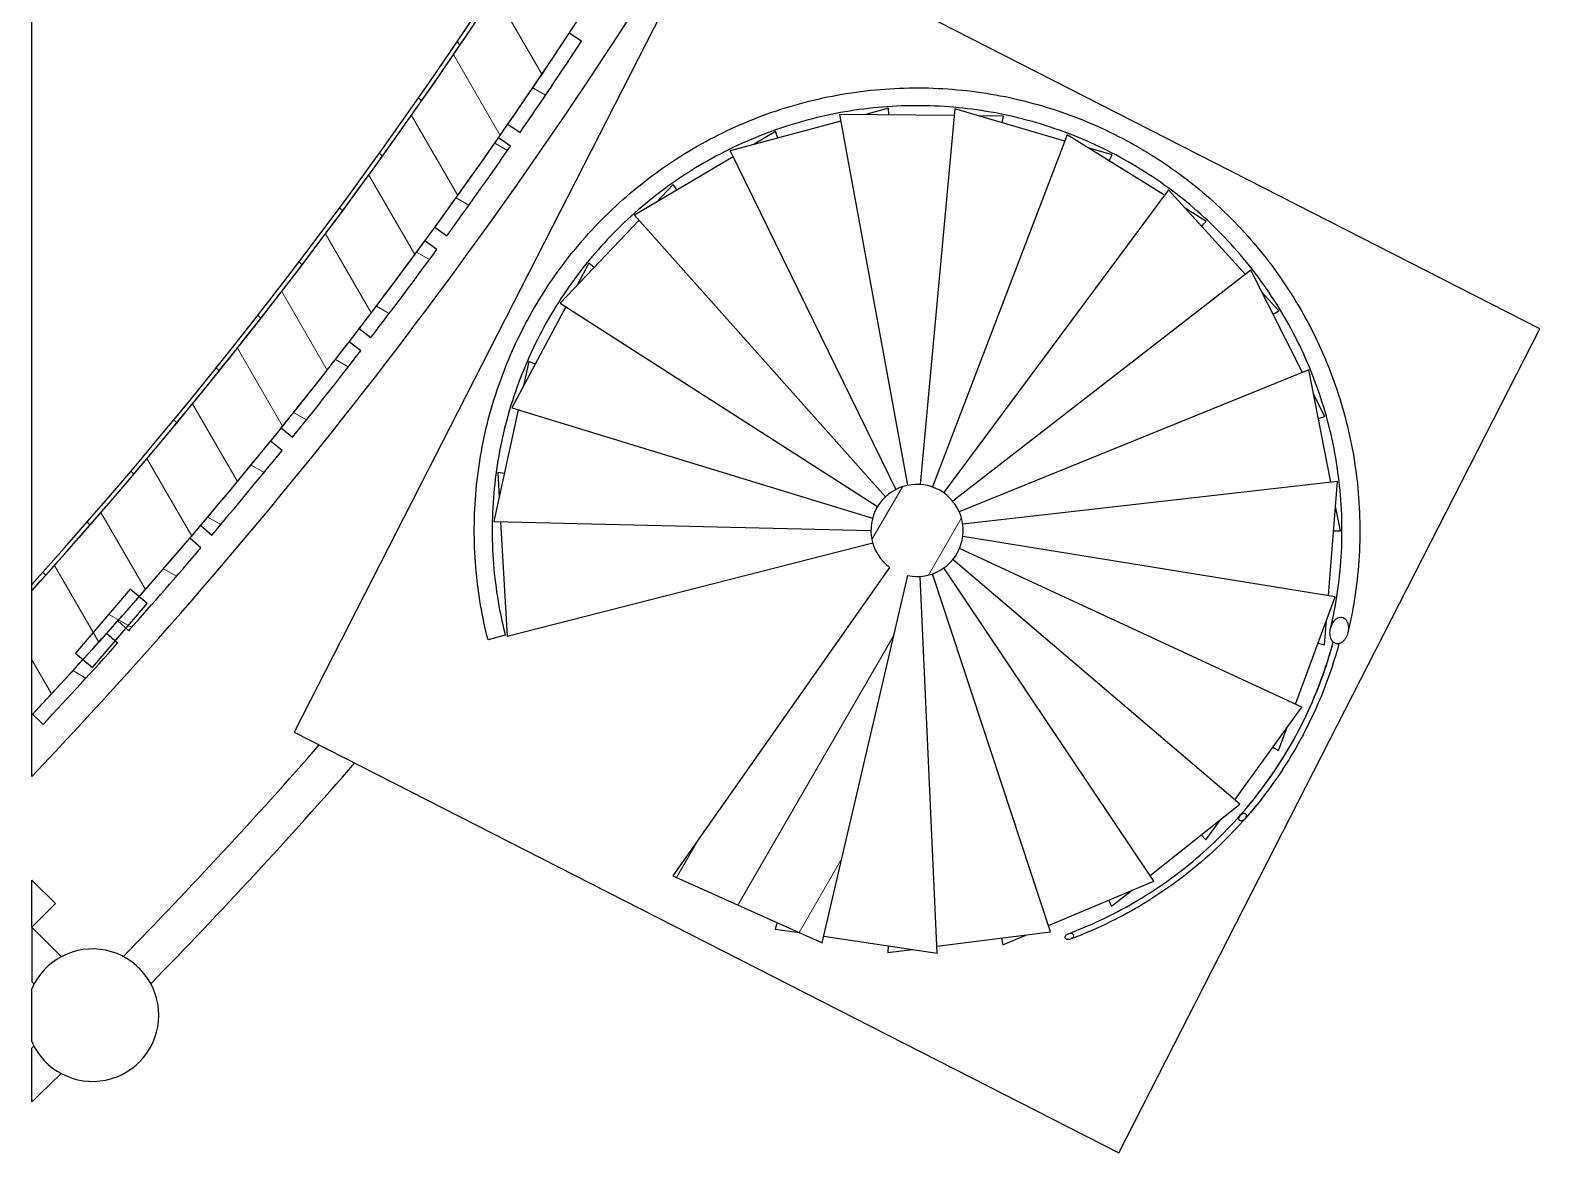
# Model space of a CAD drawing. Header units: millimetres. Extents: x 0 to 118900, y 0 to 84100.
# Drawn here: x 81567 to 88742, y 41785 to 47124 of the extents above; entities that cross this region are included whole.
import ezdxf

# ---------------------------------------------------------------- set-up
doc = ezdxf.new("R2010")
doc.units = ezdxf.units.MM
doc.header["$LTSCALE"] = 100
doc.layers.add('Hatch', color=7, linetype='Continuous', lineweight=18)
doc.layers.add('Visible', color=7, linetype='Continuous', lineweight=25)
pattern_1 = [(59.99997778074501, (0, 0), (-274.9630041384224, 158.7501066304332), [])]
pattern_2 = [(150.00024553567, (0, 0), (-158.7488216702058, -274.9637460072167), [])]

msp = doc.modelspace()

# ---------------------------------------------------------------- hatches: boundary and pattern name
at = {"layer": 'Hatch'}
h = msp.add_hatch(dxfattribs=at)
h.set_pattern_fill('ANSI31', color=256, scale=2540, angle=90.00021045915, style=0)
h.set_pattern_definition([(135.00021045915, (0, 0), (-224.5055783671478, -224.5072276832807), [])])
edge = h.paths.add_edge_path()
edge.add_ellipse((63832.26224651564, 60471.07866336872), major_axis=(-2672.617190233979, -23729.97086712215), ratio=1, start_angle=54.41072852725948, end_angle=90)
edge.add_line((87562.23311363779, 57798.46147313475), (87582.10746109768, 57796.22310027855))
edge.add_ellipse((63832.26224651557, 60471.07866336872), major_axis=(12599.99999999995, 20308.86505937751), ratio=1, start_angle=269.99999999999847, end_angle=295.3903101269922, ccw=False)
edge.add_ellipse((63832.26224643614, 60471.07866341878), major_axis=(12800.00000000709, 20183.40902831604), ratio=1, start_angle=269.99999999999994, end_angle=270.5659876099541, ccw=False)
edge.add_ellipse((63832.2622465152, 60471.07866336905), major_axis=(16013.41164640456, 17742.05871489609), ratio=1, start_angle=270, end_angle=279.68616764822156, ccw=False)
edge.add_line((81574.32096141133, 44457.66701696448), (81574.32096141131, 44487.5323560815))
h = msp.add_hatch(dxfattribs=at)
h.set_pattern_fill('ANSI31', color=256, scale=2540, angle=75.00017538262, style=0)
h.set_pattern_definition([(120.00017538262, (0, 0), (-274.9625797658591, -158.7508416623469), [])])
edge = h.paths.add_edge_path()
edge.add_line((81574.32096141133, 43866.58070175617), (81574.32096141133, 44457.66701696446))
edge.add_ellipse((63832.26224651626, 60471.07866336824), major_axis=(-12799.9999999137, -20183.40902826312), ratio=1, start_angle=80.3138323516562, end_angle=90.00000000000004)
edge.add_line((84015.67127477938, 47671.07866345457), (84487.76998663774, 47671.07866345634))
edge.add_ellipse((63832.26224749687, 60471.07866275911), major_axis=(20620.97401743506, -12855.56029569024), ratio=0.9999999999999997, start_angle=2.2737367544323206e-13, end_angle=0.15424611950561484, ccw=False)
edge.add_ellipse((63832.2622465482, 60471.07866334784), major_axis=(13294.78251425721, 20340.56926186486), ratio=1, start_angle=270.0000000000002, end_angle=271.22869466876136, ccw=False)
edge.add_ellipse((63832.26224839684, 60471.07866213537), major_axis=(20296.69025780735, -13361.67521193747), ratio=1, start_angle=1.1368683772161603e-13, end_angle=0.1886281659042197, ccw=False)
edge.add_ellipse((63832.26224652899, 60471.07866335959), major_axis=(13793.82740322898, 20005.50738094745), ratio=1, start_angle=270.0000000000004, end_angle=271.22869466876017, ccw=False)
edge.add_ellipse((63832.26224466245, 60471.07866465111), major_axis=(13859.61431608793, 19959.98725247132), ratio=1, start_angle=270.0000000000003, end_angle=270.1886281658693, ccw=False)
edge.add_ellipse((63832.26224650192, 60471.07866337854), major_axis=(14284.43204931545, 19658.20442027477), ratio=1, start_angle=269.9999999999995, end_angle=271.22869466875864, ccw=False)
edge.add_ellipse((63832.26224699018, 60471.07866302192), major_axis=(14349.07291914409, 19611.07101441737), ratio=1, start_angle=269.9999999999995, end_angle=270.1886281658906, ccw=False)
edge.add_ellipse((63832.26224648341, 60471.0786633928), major_axis=(14766.29625863862, 19298.87288947391), ratio=1, start_angle=269.9999999999992, end_angle=271.2286946687566, ccw=False)
edge.add_ellipse((63832.26224504164, 60471.07866449988), major_axis=(14829.75153573802, 19250.15505076712), ratio=1, start_angle=269.9999999999993, end_angle=270.18862816587125, ccw=False)
edge.add_ellipse((63832.26224647005, 60471.07866340481), major_axis=(15239.12518548126, 18927.73265829944), ratio=1, start_angle=270.0000000000016, end_angle=271.2286946687557, ccw=False)
edge.add_ellipse((63832.26224599512, 60471.0786637892), major_axis=(15301.35604030212, 18877.46019358618), ratio=1, start_angle=269.99999999999955, end_angle=270.18862816588285, ccw=False)
edge.add_ellipse((63832.26224652681, 60471.07866335955), major_axis=(18545.01082201021, -15702.62951262692), ratio=0.9999999999999999, start_angle=0, end_angle=1.2286946687594877, ccw=False)
edge.add_ellipse((63832.26224692837, 60471.07866301773), major_axis=(15763.59786700863, 18493.21449237286), ratio=1, start_angle=270.0000000000001, end_angle=270.1886281658907, ccw=False)
edge.add_ellipse((63832.26224656264, 60471.07866332801), major_axis=(16041.66147998046, 18252.53672667692), ratio=1, start_angle=269.9999999999998, end_angle=270.8671243243748, ccw=False)
edge.add_ellipse((63832.26224654558, 60471.0786633419), major_axis=(17985.93953277653, -16340.01160101646), ratio=1, start_angle=6.252776074688882e-13, end_angle=0.9434070251892877, ccw=False)
edge.add_ellipse((63832.26224648359, 60471.07866339819), major_axis=(16600.53580095683, 17745.76600553684), ratio=1, start_angle=269.9999999999575, end_angle=270.83548615384336, ccw=False)
edge.add_ellipse((63832.26195143048, 60471.07893947891), major_axis=(16604.49823772273, 17742.05900998082), ratio=1, start_angle=270, end_angle=270.01279396983784, ccw=False)
h = msp.add_hatch(dxfattribs=at)
h.set_pattern_fill('ANSI31', color=256, scale=2540, angle=105.00024553567, style=0)
h.set_pattern_definition(pattern_2)
edge = h.paths.add_edge_path()
edge.add_ellipse((63832.26224650651, 60471.0786633749), major_axis=(13833.65757110138, 20063.07100635513), ratio=1, start_angle=270, end_angle=271.229236481786)
edge.add_line((84187.48369680604, 47071.00927139771), (84128.95250620422, 47109.4034501979))
edge.add_ellipse((63832.26224656711, 60471.07866333397), major_axis=(-13361.67521313608, -20296.69025963708), ratio=1, start_angle=88.77130533123778, end_angle=90, ccw=False)
edge.add_line((83837.76962747649, 46677.25126013066), (83895.33325286163, 46637.42109227352))
h = msp.add_hatch(dxfattribs=at)
h.set_pattern_fill('ANSI31', color=256, scale=2540, angle=105.00024553567, style=0)
h.set_pattern_definition(pattern_2)
edge = h.paths.add_edge_path()
edge.add_ellipse((63832.26224655489, 60471.07866334089), major_axis=(14325.67383469, 19714.76525804285), ratio=1, start_angle=270.0000000000001, end_angle=271.2292364817891)
edge.add_line((83849.81312251884, 46571.63418070599), (83792.24949713374, 46611.4643485632))
edge.add_ellipse((63832.26224653175, 60471.07866335729), major_axis=(-13859.6143147941, -19959.987250602), ratio=1, start_angle=88.77130533124023, end_angle=90, ccw=False)
edge.add_line((83490.46666677679, 46186.64661406325), (83547.02750459776, 46145.40482865091))
h = msp.add_hatch(dxfattribs=at)
h.set_pattern_fill('ANSI31', color=256, scale=2540, angle=105.00024553567, style=0)
h.set_pattern_definition(pattern_2)
edge = h.paths.add_edge_path()
edge.add_ellipse((63832.26224653565, 60471.07866335351), major_axis=(14808.92442631642, 19354.39633092245), ratio=1, start_angle=270.0000000000001, end_angle=271.2292364817882)
edge.add_line((83499.89409922858, 46080.7639584656), (83443.33326140755, 46122.00574387782))
edge.add_ellipse((63832.26224648271, 60471.07866339349), major_axis=(-14349.07291951567, -19611.07101492483), ratio=1, start_angle=88.77130533124341, end_angle=90, ccw=False)
edge.add_line((83131.13513595743, 45704.78240475435), (83186.6585774581, 45662.15423703711))
h = msp.add_hatch(dxfattribs=at)
h.set_pattern_fill('ANSI31', color=256, scale=2540, angle=105.00024553567, style=0)
h.set_pattern_definition(pattern_2)
edge = h.paths.add_edge_path()
edge.add_ellipse((63832.26224655155, 60471.07866334041), major_axis=(15283.11365188133, 18982.18472941013), ratio=1, start_angle=270, end_angle=271.229236481789)
edge.add_line((83137.94073730953, 45598.69896104472), (83082.41729580877, 45641.32712876186))
edge.add_ellipse((63832.26224648854, 60471.07866339022), major_axis=(-14829.75153462835, -19250.15504932023), ratio=1, start_angle=88.77130533124313, end_angle=90, ccw=False)
edge.add_line((82759.99490476969, 45231.95347792378), (82814.44697596166, 45187.96501145908))
h = msp.add_hatch(dxfattribs=at)
h.set_pattern_fill('ANSI31', color=256, scale=2540, angle=105.00024553567, style=0)
h.set_pattern_definition(pattern_2)
edge = h.paths.add_edge_path()
edge.add_ellipse((63832.26224651968, 60471.07866336526), major_axis=(15747.95136193997, 18598.35820446831), ratio=1, start_angle=270.0000000000001, end_angle=271.229236481787)
edge.add_line((82764.17451077333, 45125.73415702254), (82709.72243958128, 45169.72262348707))
edge.add_ellipse((63832.26224654809, 60471.07866334198), major_axis=(-15301.35603985489, -18877.4601930332), ratio=1, start_angle=88.77130533123932, end_angle=89.99999999999989, ccw=False)
edge.add_line((82377.2730685372, 44768.44915073285), (82430.62045098799, 44723.1273014253))
h = msp.add_hatch(dxfattribs=at)
h.set_pattern_fill('ANSI31', color=256, scale=2540, angle=14.999977780745, style=0)
h.set_pattern_definition(pattern_1)
edge = h.paths.add_edge_path()
edge.add_ellipse((85782.10414722089, 44745.02687070177), major_axis=(214.6244426431488, -44.05858168537761), ratio=0.9999999999999998, start_angle=269.9999999999978, end_angle=605.0116312467838)
edge.add_line((85651.50501284913, 44569.10451253955), (84620.63476169988, 43102.04300169423))
edge.add_line((84620.63476169988, 43102.04300169423), (85331.81022742603, 42783.99588850966))
edge.add_line((85331.81022742605, 42783.99588850965), (85738.04556553552, 44530.40242805862))
h = msp.add_hatch(dxfattribs=at)
h.set_pattern_fill('ANSI31', color=256, scale=2540, angle=105.00024553567, style=0)
h.set_pattern_definition(pattern_2)
edge = h.paths.add_edge_path()
edge.add_ellipse((63832.26224650636, 60471.07866337687), major_axis=(16203.15312898941, 18203.15161391351), ratio=1, start_angle=269.9999999999999, end_angle=271.229236481786)
edge.add_line((82378.82412175211, 44662.15894670165), (82325.47673930123, 44707.48079600911))
edge.add_ellipse((63832.26224652441, 60471.07866336112), major_axis=(-15763.59786735201, -18493.21449277682), ratio=1, start_angle=88.77130533124108, end_angle=90, ccw=False)
edge.add_line((81983.20380919978, 44314.55303475583), (82021.96680562983, 44279.93476512981))
edge.add_line((82021.9668056298, 44279.9347651298), (82035.41386041985, 44267.92553438743))
h = msp.add_hatch(dxfattribs=at)
h.set_pattern_fill('ANSI31', color=256, scale=2540, angle=105.00024553567, style=0)
h.set_pattern_definition(pattern_2)
h.paths.add_polyline_path([(81782.04223990341, 44161.89389421689), (81818.20177932216, 44131.0670623254), (81862.7072992727, 44093.1250917193), (81970.05206887351, 44219.03934205295), (82021.96680562977, 44279.93476512978), (82122.21221435805, 44397.52154216924), (82084.7989732396, 44429.41718334759), (82041.54715498879, 44466.29034466686)])
h = msp.add_hatch(dxfattribs=at)
h.set_pattern_fill('ANSI31', color=256, scale=2540, angle=14.999977780745, style=0)
h.set_pattern_definition(pattern_1)
edge = h.paths.add_edge_path()
edge.add_spline(control_points=[(87829.66116180061, 44259.2186451174), (87829.93891326751, 44260.38927987014), (87830.19432542399, 44261.56315392651), (87832.51105070274, 44273.25394218013), (87832.78676010363, 44283.83200415636), (87830.08643429905, 44300.94762209938), (87827.90374186523, 44307.62867187455), (87822.56948053931, 44317.51702516634), (87819.68626801438, 44321.40215518295), (87813.27593764497, 44327.11814979019), (87810.04185099911, 44329.14755420589), (87802.9225407723, 44331.81187229537), (87799.21029374574, 44332.39249131377), (87790.98998069971, 44332.08092730412), (87786.67512349642, 44330.91941731259), (87777.20555500043, 44326.57845916049), (87771.96847184055, 44322.70293916547), (87760.57526915608, 44310.66202904473), (87755.04230510931, 44301.64742233629), (87746.85957815859, 44280.5730354875), (87744.56342984582, 44268.66359392508), (87744.55098955994, 44248.15076373066), (87745.88453944543, 44239.78005671059), (87750.28528624299, 44227.21110863812), (87752.85334985972, 44222.19793378903), (87758.86127518422, 44214.70923807265), (87761.89619169716, 44211.93794912771), (87768.57967006166, 44207.95422351559), (87772.0274777248, 44206.69202524009), (87779.65077033495, 44205.5196445925), (87783.65562503674, 44205.77541681083), (87792.42871027597, 44207.94381804638), (87797.27058216136, 44210.28499007611), (87801.89056828614, 44213.65726744771), (87805.40856431428, 44216.22516658823), (87808.61412586615, 44219.25621654242), (87814.60543799741, 44226.12685165041), (87817.36342737677, 44230.0546056118), (87824.2617288275, 44241.89625987856), (87827.58496216086, 44250.46710752104), (87829.66116180061, 44259.2186451174)], knot_values=[-15.81528379569606, -15.81528379569606, -15.81528379569606, -15.81528379569606, -15.63536201403441, -15.63536201403441, -14.02598050308493, -14.02598050308493, -12.79747310709892, -12.79747310709892, -11.8856103235795, -11.8856103235795, -11.15152805491399, -11.15152805491399, -10.42237943531179, -10.42237943531179, -9.563345473389733, -9.563345473389733, -8.409022827939902, -8.409022827939902, -6.811195638961404, -6.811195638961404, -5.104271317464983, -5.104271317464983, -3.797492116345358, -3.797492116345358, -2.867316901824251, -2.867316901824251, -2.173789345963891, -2.173789345963891, -1.544843514070653, -1.544843514070653, -0.8579754340540169, -0.8579754340540169, 0, 0, 0, 0.6533253753846715, 0.6533253753846715, 1.365471698097469, 1.365471698097469, 2.710539008344066, 2.710539008344066, 2.710539008344066, 2.710539008344066], degree=3, periodic=0)
h = msp.add_hatch(dxfattribs=at)
h.set_pattern_fill('ANSI31', color=256, scale=2540, angle=105.00024553567, style=0)
h.set_pattern_definition(pattern_2)
edge = h.paths.add_edge_path()
edge.add_line((81578.02825202042, 43870.54286244137), (81629.06902543717, 43822.63824170363))
edge.add_ellipse((63832.26224650302, 60471.07866338029), major_axis=(16648.44042167667, 17796.80677893415), ratio=1, start_angle=270, end_angle=271.2292364817855)
edge.add_line((81982.12536055887, 44208.2569850285), (81970.05206887351, 44219.03934205291))
edge.add_line((81970.05206887351, 44219.03934205291), (81929.91530933871, 44254.8844853968))
edge.add_ellipse((63832.26224653015, 60471.07866335541), major_axis=(-16216.19417795863, -18097.65306280856), ratio=1, start_angle=88.77130533123977, end_angle=90, ccw=False)
h = msp.add_hatch(dxfattribs=at)
h.set_pattern_fill('ANSI31', color=256, scale=2540, angle=14.999977780745, style=0)
h.set_pattern_definition(pattern_1)
edge = h.paths.add_edge_path()
edge.add_spline(control_points=[(87339.38695509038, 43372.20268082372), (87342.04788683732, 43375.22113721658), (87344.08407170954, 43378.67555857226), (87346.04464433018, 43384.49385591593), (87346.41918980022, 43386.74737940029), (87346.37391147876, 43390.40487590642), (87346.12567978501, 43391.96319134197), (87345.13527763367, 43394.59296642639), (87344.50094851924, 43395.67441879703), (87342.82875673864, 43397.54086921654), (87341.82773023062, 43398.27787951159), (87339.36008869529, 43399.45246425767), (87337.90519148813, 43399.77295488946), (87334.42803937524, 43399.95502392998), (87332.27136216777, 43399.61393567759), (87327.02811282642, 43397.81010075043), (87324.0012888856, 43395.99416548306), (87318.38302742854, 43391.06974818314), (87315.91169081289, 43387.95530979158), (87312.79374741775, 43381.99624032449), (87311.91672014075, 43379.36185398084), (87311.29085065465, 43375.04058902247), (87311.28158349903, 43373.19012901975), (87311.8982782459, 43370.09348160366), (87312.3674204585, 43368.82280182491), (87313.72119860568, 43366.63862435475), (87314.54458050962, 43365.74462930745), (87316.60979602838, 43364.23972278069), (87317.82913960273, 43363.70811320653), (87320.74793275361, 43363.00933133997), (87322.53752926811, 43362.96401406416), (87326.96550239572, 43363.64560976097), (87329.62324485216, 43364.65161928292), (87334.87650975127, 43367.7760071856), (87337.3128225913, 43369.85463361548), (87339.36548058654, 43372.17834577274), (87339.37264327328, 43372.18645429461), (87339.3798014492, 43372.19456597515), (87339.38695509038, 43372.20268082372)], knot_values=[-6.455832596398426, -6.455832596398426, -6.455832596398426, -6.455832596398426, -5.852180840996972, -5.852180840996972, -5.450360126940428, -5.450360126940428, -5.148352874258332, -5.148352874258332, -4.901335102971672, -4.901335102971672, -4.651965287231423, -4.651965287231423, -4.353292721478751, -4.353292721478751, -3.946440743945506, -3.946440743945506, -3.379644543580031, -3.379644543580031, -2.777178449203986, -2.777178449203986, -2.311513701838939, -2.311513701838939, -1.976008087415799, -1.976008087415799, -1.722722711291827, -1.722722711291827, -1.489891784405307, -1.489891784405307, -1.232978048379766, -1.232978048379766, -0.9081223972940335, -0.9081223972940335, -0.4650736159925626, -0.4650736159925626, 0, 0, 0, 0.001622860033514861, 0.001622860033514861, 0.001622860033514861, 0.001622860033514861], degree=3, periodic=0)
h = msp.add_hatch(dxfattribs=at)
h.set_pattern_fill('ANSI31', color=256, scale=2540, angle=14.999977780745, style=0)
h.set_pattern_definition(pattern_1)
edge = h.paths.add_edge_path()
edge.add_spline(control_points=[(86510.88861419327, 42801.15208031533), (86511.35862221374, 42801.32829103444), (86511.82360415332, 42801.51522077701), (86515.52595428686, 42803.10531849493), (86518.42891711052, 42804.9881937727), (86522.54033481768, 42808.86410985699), (86523.9315396347, 42810.67705975649), (86525.61294379167, 42813.92670712896), (86526.12720544862, 42815.41896700375), (86526.49069059778, 42818.20594463283), (86526.43978606601, 42819.45879747099), (86525.84248713906, 42821.8926071989), (86525.30599328176, 42823.01389023975), (86523.68149140602, 42825.21113459094), (86522.54877332962, 42826.17824496974), (86519.5671130138, 42827.97448182017), (86517.50433086451, 42828.6879534791), (86512.03097267263, 42829.56303269963), (86508.50692274755, 42829.38480649817), (86501.23273416694, 42827.68327076796), (86497.58609040962, 42826.09738509676), (86492.02986104044, 42822.30522731578), (86490.0159000274, 42820.39256352422), (86487.4297075158, 42816.87280657363), (86486.55067642369, 42815.24378743387), (86485.63767678897, 42812.22045468643), (86485.45378225933, 42810.87823304199), (86485.6206743012, 42808.31376865565), (86485.9265838741, 42807.13752319414), (86487.04068385741, 42804.83805305274), (86487.86635498819, 42803.79540728361), (86490.11255238067, 42801.80586048006), (86491.66987659261, 42800.92414119488), (86495.91614993694, 42799.43564341652), (86498.7595281431, 42799.07416919326), (86501.76344817904, 42799.22250722659), (86504.85248118945, 42799.37504826504), (86507.96751751092, 42800.05681308616), (86510.88861419327, 42801.15208031533)], knot_values=[-6.041738708912778, -6.041738708912778, -6.041738708912778, -6.041738708912778, -5.967094483525511, -5.967094483525511, -5.439708458371062, -5.439708458371062, -5.034601630372008, -5.034601630372008, -4.730095884860862, -4.730095884860862, -4.481028192232499, -4.481028192232499, -4.229575156079411, -4.229575156079411, -3.92840702634855, -3.92840702634855, -3.518129462375105, -3.518129462375105, -2.94645297967898, -2.94645297967898, -2.338407846105647, -2.338407846105647, -1.868281042329523, -1.868281042329523, -1.529515131905196, -1.529515131905196, -1.273753150701813, -1.273753150701813, -1.03864535710572, -1.03864535710572, -0.7792035284344587, -0.7792035284344587, -0.4511370573084025, -0.4511370573084025, 0, 0, 0, 0.4639195602965458, 0.4639195602965458, 0.4639195602965458, 0.4639195602965458], degree=3, periodic=0)

# ---------------------------------------------------------------- linework, layer by layer
at = {"layer": 'Visible'}
for p, q in [((81574.32096141133, 44487.53235608155), (81574.32096141133, 53061.61992214868)), ((84805.73020570022, 47671.07866336874), (82822.38049076308, 43785.84186383193)), ((88741.82780367883, 45704.21187757142), (84888.87985485552, 47671.07866336875)), ((84187.4836968061, 47071.00927139785), (84128.95250620416, 47109.40345019794)), ((85413.84193892835, 46723.10423856807), (85737.00856441437, 44959.43582203408)), ((85958.23876884577, 46717.24569382194), (85413.84193892835, 46723.10423856802)), ((85646.20175092426, 46752.49733524215), (85532.04183900045, 46721.83222637854)), ((85648.45360004358, 46720.57945730726), (85646.20175092429, 46752.49733524217)), ((85961.17698752826, 46749.10771866812), (85796.52767373012, 44963.65159913642)), ((86483.8054897769, 46596.58991771359), (85961.17698752826, 46749.10771866814)), ((86192.85042996096, 46714.72091256117), (86074.65052988897, 46715.99292475064)), ((86186.40743399745, 46683.37909450068), (86192.85042996096, 46714.72091256115)), ((83837.76962747646, 46677.25126013062), (83895.3332528616, 46637.42109227351)), ((85419.60894879098, 46691.63102212026), (84893.81921362999, 46550.39580919512)), ((85109.63233090879, 46641.3888571345), (85007.9791255538, 46581.06091805871)), ((85120.41201576327, 46611.26212231699), (85109.63233090877, 46641.38885713449)), ((83849.8131225189, 46571.6341807061), (83792.24949713374, 46611.46434856317)), ((86495.2310227663, 46626.47769033435), (85854.97705606789, 44951.65298027233)), ((86957.33023220063, 46338.61218074569), (86495.2310227663, 46626.47769033435)), ((84907.86373929858, 46521.64562562929), (84439.67651822294, 46243.79142466752)), ((84893.81921363002, 46550.39580919513), (85680.83398817683, 44939.3183138671)), ((86709.03593624607, 46530.86129354615), (86595.56239388537, 46563.97608746363)), ((86694.37594273555, 46502.42001462632), (86709.0359362461, 46530.86129354613)), ((84622.93706915532, 46389.63588577199), (84541.32972357784, 46304.11936374328)), ((84641.44510983312, 46363.5346561727), (84622.93706915532, 46389.63588577196)), ((86976.39569998349, 46364.30906177325), (85908.02178812787, 44924.32984811295)), ((87343.69383220316, 45962.44551149946), (86976.39569998349, 46364.30906177323)), ((84460.9569414781, 46219.89654357541), (84085.0955388609, 45826.03052956391)), ((84439.67651822294, 46243.79142466756), (85632.17015635545, 44904.79109818477)), ((87156.47515216998, 46214.55450503761), (87056.14378105084, 46277.05610790833)), ((87134.68542576618, 46191.12312480577), (87156.47515217, 46214.55450503758)), ((83490.46666677666, 46186.64661406314), (83547.02750459773, 46145.40482865093)), ((83499.89409922861, 46080.76395846561), (83443.33326140752, 46122.00574387781)), ((84222.21192674543, 46015.90978734726), (84166.70288443829, 45911.54705159252)), ((84247.07566653813, 45995.76987176043), (84222.21192674538, 46015.90978734727)), ((87368.98523625263, 45982.04568082344), (85951.72778479665, 44883.70863437549)), ((87614.2414690679, 45495.98847098499), (87368.98523625264, 45982.04568082347)), ((87501.98355798579, 45789.25957453195), (87422.23547691846, 45876.51252839687)), ((84112.0335880612, 45808.76312496427), (83856.37392468308, 45328.09653834511)), ((84085.09553886089, 45826.0305295639), (85594.6262427342, 44858.41490062273)), ((87474.68014301467, 45772.57589126847), (87501.98355798579, 45789.25957453198)), ((83131.13513595729, 45704.78240475419), (83186.6585774581, 45662.15423703712)), ((86741.2891540907, 41785.30321424382), (88741.82780367881, 45704.21187757143)), ((83137.94073730956, 45598.69896104481), (83082.41729580877, 45641.3271287619)), ((83937.17685429615, 45547.92811689748), (83911.88296699022, 45432.45927409988)), ((83966.55226336734, 45535.24320072812), (83937.1768542961, 45547.92811689743)), ((87643.88306164622, 45508.03827371142), (85982.85357224298, 44832.8020286532)), ((87748.90786224186, 44973.83604399821), (87643.88306164622, 45508.03827371143)), ((87719.93637582993, 45286.51868142994), (87666.6861351641, 45392.05183385652)), ((83886.97172795268, 45318.73725464398), (83770.47491148135, 44786.91893724343)), ((83856.37392468305, 45328.0965383451), (85570.98670763437, 44803.62923159713)), ((87689.14424167505, 45277.82004759969), (87719.93637582989, 45286.51868142997)), ((82759.99490476948, 45231.95347792358), (82814.44697596162, 45187.96501145911)), ((82764.17451077336, 45125.73415702263), (82709.72243958122, 45169.72262348711)), ((83820.6800378248, 45016.1097994969), (83788.97159918232, 45020.39893404608)), ((83788.9715991823, 45020.3989340461), (83795.76879878725, 44902.387780041)), ((87780.70126202863, 44977.44180138311), (85999.09069320287, 44775.38554101037)), ((87737.70542140091, 44434.71388736043), (87780.70126202863, 44977.44180138308)), ((87794.16904227067, 44743.61781788652), (87771.3659687528, 44859.60425774138)), ((83770.47491148135, 44786.91893724344), (85563.00478723069, 44744.49729355192)), ((83802.46316972737, 44786.16190969708), (83833.76923610295, 44242.63439320985)), ((82378.82412175216, 44662.15894670178), (82325.47673930122, 44707.48079600911)), ((82377.27306853699, 44768.44915073267), (82430.62045098795, 44723.12730142534)), ((87769.29265737928, 44429.60817687365), (85999.23491469477, 44715.71748967231)), ((87762.17190065776, 44743.54937136698), (87794.16904227067, 44743.61781788649)), ((83833.76923610298, 44242.63439320989), (85571.27246404458, 44685.4046318213)), ((87610.50337171397, 43905.16771394101), (85983.27554047025, 44658.2231810438)), ((85651.50501284919, 44569.10451253947), (84620.63476169993, 43102.04300169419)), ((86907.9465857423, 43077.42801877548), (85908.88708530266, 44566.33468673311)), ((87316.11007993783, 43443.01576256527), (85952.39620430631, 44607.16670497671)), ((81574.3209614113, 44457.66701696451), (81574.3209614113, 44487.53235608153)), ((85331.8102274261, 42783.99588850963), (85738.04556553555, 44530.40242805859)), ((85877.58817459719, 42735.22839129201), (85797.58435889652, 44526.47442151255)), ((86416.28450826817, 42835.51845307599), (85855.9750557749, 44538.75545031219)), ((81574.32096141129, 43866.58070175617), (81574.32096141129, 44457.66701696448)), ((82041.54715498879, 44466.29034466686), (81782.0422399034, 44161.89389421689)), ((82122.212214358, 44397.5215421693), (82041.54715498876, 44466.29034466689)), ((87581.4649803347, 43918.60622510962), (87769.2926573793, 44429.6081768737)), ((81862.70729927263, 44093.12509171931), (82122.212214358, 44397.52154216927)), ((81983.20380919949, 44314.55303475561), (82035.41386041985, 44267.92553438751)), ((87719.17606003005, 44200.82145734438), (87728.51135330589, 44318.65900098606)), ((81982.12536055903, 44208.2569850287), (81929.91530933871, 44254.88448539682)), ((83825.04930565707, 44246.30800489485), (83742.8754838287, 44225.36754152567)), ((87688.34699257533, 44209.38827450088), (87719.17606003005, 44200.82145734435)), ((81782.0422399034, 44161.8938942169), (81862.70729927266, 44093.12509171932)), ((81574.32096141133, 43575.24034272902), (81574.32096141133, 43866.58070175617)), ((81578.02825202038, 43870.5428624414), (81629.06902543713, 43822.63824170364)), ((87291.77417780446, 43463.79040151944), (87610.50337171396, 43905.16771394098)), ((82822.38049076305, 43785.84186383191), (86741.28915409067, 41785.30321424377)), ((87500.5193155307, 43698.38632273678), (87541.30061960405, 43809.33549862432)), ((87473.14477313367, 43714.95304193141), (87500.51931553072, 43698.38632273678)), ((86890.11805538664, 43103.99802558164), (87316.11007993785, 43443.01576256522)), ((87154.41557922412, 43273.57572950984), (87223.61833133402, 43369.4079448265)), ((87132.52580646411, 43296.9136729677), (87154.41557922412, 43273.57572950986)), ((81574.32096140864, 42857.79831893426), (81574.32096140864, 43082.57333906907)), ((81686.70847147606, 42970.18582900168), (81574.32096140864, 43082.57333906907)), ((84620.63476169988, 43102.04300169418), (85331.81022742607, 42783.99588850959)), ((86406.2856102266, 42865.91325187905), (86907.94658574232, 43077.42801877548)), ((86691.75224309662, 42986.27423520274), (86706.53378191296, 42957.8959359841)), ((86706.53378191293, 42957.89593598414), (86799.02553051678, 43031.50375372291)), ((81686.70847147606, 42970.18582900168), (81574.32096140864, 42857.79831893426)), ((81574.32096141133, 42857.79831893695), (81574.32096141133, 42598.91230073478)), ((81715.5119970471, 42717.93656057566), (81574.98560004856, 42858.4629575742)), ((85117.62763599218, 42879.78118789479), (85106.97694009883, 42849.6086103895)), ((85106.97694009883, 42849.60861038948), (85223.90271428572, 42832.25356147387)), ((85876.1604813956, 42767.19373891169), (86416.28450826817, 42835.51845307599)), ((85339.05962453793, 42815.16106134469), (85877.58817459717, 42735.22839129203)), ((85645.50549015812, 42769.67594033687), (85643.39021494854, 42737.74872049061)), ((86183.51424182112, 42806.07343465492), (86190.09126758084, 42774.75946830631)), ((86190.09126758085, 42774.75946830631), (86299.01232280632, 42820.68373335892)), ((85643.39021494852, 42737.74872049058), (85760.66240041029, 42752.58344020761)), ((81585.40434930878, 42587.82891283732), (81574.32096141133, 42598.91230073478)), ((81574.32096140864, 42314.91951003191), (81574.32096140864, 42564.79197619167)), ((81574.32096141133, 42027.3855256808), (81574.32096141133, 42283.56051060261))]:
    msp.add_line(p, q, dxfattribs=at)
for centre, radius, start, end in [((63832.26224651563, 60471.07866336872), 23879.99999999998, 317.9847997628156, 353.5740712355561), ((63832.26224651563, 60471.07866336872), 23899.99999999997, 317.9316058503842, 353.5740712355562), ((63832.26224651571, 60471.07866336872), 24500, 316.3994849195801, 328.5033319656256), ((63832.26224651564, 60471.07866336872), 23899.99999999998, 317.9316058503842, 327.6177734987277), ((63832.26224651564, 60471.07866336872), 24299.99999999997, 316.8969474723175, 328.2139420731883), ((63832.26224651564, 60471.07866336872), 24299.99999999997, 325.4136784502846, 326.6423731190437), ((63832.26224651564, 60471.07866336872), 24369.99999999998, 325.4134075437707, 326.6426440255577), ((63832.26224651564, 60471.07866336872), 24299.99999999997, 323.9963556156389, 325.2250502843981), ((63832.26224651564, 60471.07866336872), 24369.99999999998, 323.996084709125, 325.225321190912), ((63832.26224651564, 60471.07866336872), 24299.99999999997, 322.5790327809932, 323.8077274497525), ((63832.26224651564, 60471.07866336872), 24369.99999999997, 322.5787618744794, 323.8079983562663), ((63832.26224651564, 60471.07866336872), 24299.99999999997, 321.1617099463476, 322.3904046151068), ((63832.26224651564, 60471.07866336872), 24369.99999999997, 321.1614390398337, 322.3906755216206), ((63832.26224651564, 60471.07866336872), 24299.99999999997, 319.7443871117019, 320.9730817804611), ((63832.26224651564, 60471.07866336872), 24369.99999999997, 319.744116205188, 320.973352686975), ((85782.10414722092, 44745.02687070173), 219.1000000000244, 258.3993568548397, 233.4109881016251), ((63832.26224651564, 60471.07866336872), 24299.99999999997, 318.3270642770562, 319.5557589458154), ((63832.26224651564, 60471.07866336872), 24369.99999999997, 318.3267933705424, 319.5560298523293), ((63832.26224651564, 60471.07866336872), 24299.99999999997, 316.9097414424106, 318.1384361111698), ((63832.26224651564, 60471.07866336872), 24369.99999999997, 316.9094705358967, 318.1387070176837), ((63832.26224651571, 60471.07866336872), 25408, 315.6781401732561, 318.7705663779257), ((63832.26224651571, 60471.07866336872), 25592, 315.6756979191656, 318.8746718030056), ((81863.48516677266, 42439.85574311178), 315.0000000000002, 203.3672325632238, 156.6327674367751), ((63832.26224651571, 60471.07866336872), 25408, 314.2896760736128, 314.3218598267439), ((63832.26224651571, 60471.07866336872), 25592, 313.8891855977136, 314.3243020808344)]:
    msp.add_arc(centre, radius, start, end, dxfattribs=at)
for points, knots in [([(83742.87548382874, 44225.36754152566), (83729.04636189484, 44279.63529013284), (83717.37851270776, 44334.48619386638), (83697.5935129357, 44449.9738168339), (83689.89060552124, 44510.75483871026), (83679.81583052811, 44632.66999453306), (83677.43676190522, 44693.88558294484), (83678.01924929513, 44816.20957333659), (83680.98119513888, 44877.39973449075), (83692.21607845626, 44999.20809516173), (83700.49652512594, 45059.90770922504), (83722.29840659653, 45180.27455389307), (83735.83441338786, 45240.02223556049), (83768.03757420095, 45358.03264088393), (83786.72625224394, 45416.37424060052), (83829.08591217153, 45531.1311948201), (83852.78520650126, 45587.62325083472), (83904.97938450312, 45698.25447207744), (83933.5091538376, 45752.46758125044), (83995.14111547907, 45858.13214785248), (84028.28450149541, 45909.6542296025), (84098.88577457533, 46009.54897205908), (84136.39085027683, 46057.98840063869), (84215.42478574286, 46151.35400659573), (84257.00647038735, 46196.34258788733), (84343.87232147246, 46282.46937376889), (84389.21454750653, 46323.66514397405), (84483.25203607912, 46401.89844937505), (84532.01015160634, 46438.98827432378), (84632.50448702711, 46508.73343816558), (84684.30787555093, 46541.43539348835), (84790.49518788526, 46602.16227411156), (84844.9500854107, 46630.22778818121), (84956.0232316985, 46681.47479301789), (85012.71571978055, 46704.69053637337), (85127.8304192305, 46746.06813056973), (85186.32957122051, 46764.2576374603), (85304.61082269385, 46795.45130477997), (85364.47197926634, 46808.47631450267), (85485.02071226838, 46829.24894800293), (85545.78886133163, 46837.01045583993), (85667.6887699589, 46847.20416015161), (85728.90200525854, 46849.64316991721), (85851.22651315361, 46849.18046142667), (85912.41954527941, 46846.27843390439), (86034.23884865343, 46835.16282971645), (86094.94654176198, 46826.94182357819), (86215.33467694778, 46805.25781478188), (86275.09558431784, 46791.7803189172), (86393.13746613575, 46759.69272835874), (86451.49733768238, 46741.0611868888), (86566.29571511656, 46698.81391633239), (86622.81095020217, 46675.16994991989), (86733.4932265164, 46623.08412612023), (86787.73424581406, 46594.60745549285), (86893.45911126844, 46533.07898927097), (86945.01362204872, 46499.98606914156), (87044.97744879956, 46429.48264601697), (87093.4535788176, 46392.02501978497), (87186.89652939241, 46313.08254504043), (87231.92580555887, 46271.54493277857), (87318.13760847576, 46184.76345797676), (87359.37775766519, 46139.46159223908), (87437.70310629411, 46045.50075415685), (87474.84065700644, 45996.77898005571), (87544.68419063653, 45896.35298670258), (87577.43685573286, 45844.58164449891), (87638.26768498404, 45738.45384633283), (87666.38650738579, 45684.02645643356), (87717.7422495636, 45573.00354403988), (87741.01349460639, 45516.33381580118), (87782.50378833103, 45401.25968813733), (87800.75056838879, 45342.77837520752), (87832.06004078059, 45224.52772502114), (87845.14365981017, 45164.67935112863), (87866.03432367767, 45044.15101631), (87873.85533146451, 44983.39049638397), (87884.16839427511, 44861.50062778751), (87886.66734236691, 44800.28981009222), (87886.32441324805, 44677.96490775979), (87883.48230682973, 44616.76906332896), (87872.48599242847, 44494.93893404827), (87864.32443470412, 44434.22322010216), (87846.65024217393, 44335.54354137793), (87838.68459860548, 44297.25011587548), (87829.66116180064, 44259.21864511736)], [0, 0, 0, 0, 10.00561988866457, 10.00561988866457, 20.93421634918889, 20.93421634918889, 31.86185629360627, 31.86185629360627, 42.789497272901, 42.789497272901, 53.71713825108612, 53.71713825108612, 64.64477922927315, 64.64477922927315, 75.57242020744503, 75.57242020744503, 86.50006118562102, 86.50006118562102, 97.42770216379645, 97.42770216379645, 108.3553431419837, 108.3553431419837, 119.2829841201618, 119.2829841201618, 130.2106250983634, 130.2106250983634, 141.1382660765785, 141.1382660765785, 152.0659070547604, 152.0659070547604, 162.9935480329479, 162.9935480329479, 173.9211890111549, 173.9211890111549, 184.8488299893253, 184.8488299893253, 195.7764709674917, 195.7764709674917, 206.7041119456686, 206.7041119456686, 217.6317529238291, 217.6317529238291, 228.5593939019956, 228.5593939019956, 239.487034880181, 239.487034880181, 250.4146758583662, 250.4146758583662, 261.3423168365495, 261.3423168365495, 272.2699578147259, 272.2699578147259, 283.1975987929255, 283.1975987929255, 294.1252397710938, 294.1252397710938, 305.0528807492757, 305.0528807492757, 315.980521727438, 315.980521727438, 326.9081627056092, 326.9081627056092, 337.8358036837961, 337.8358036837961, 348.7634446619562, 348.7634446619562, 359.6910856401163, 359.6910856401163, 370.6187266183254, 370.6187266183254, 381.5463675965137, 381.5463675965137, 392.4740085746728, 392.4740085746728, 403.4016495528614, 403.4016495528614, 414.3292905310425, 414.3292905310425, 425.2569315092436, 425.2569315092436, 436.1845724874352, 436.1845724874352, 447.1122134655975, 447.1122134655975, 454.0957472710659, 454.0957472710659, 454.0957472710659, 454.0957472710659]), ([(87747.15173638905, 44278.79502676044), (87759.91971514397, 44332.6087810051), (87770.48155922421, 44386.97887271464), (87787.79044210524, 44500.90127393566), (87794.1568319074, 44560.58497055675), (87801.55238008953, 44680.19584456326), (87802.58700271984, 44740.20423437998), (87799.3192530673, 44859.99401641478), (87795.0146610184, 44919.85676314462), (87781.10979764407, 45038.88166039178), (87771.5000829121, 45098.12464597478), (87747.0682323829, 45215.44197661433), (87732.22950383676, 45273.59599705265), (87697.46416622603, 45388.27660870729), (87677.51394648492, 45444.88108459296), (87632.69046300712, 45556.01670767389), (87607.78675766273, 45610.62333198011), (87553.26012997267, 45717.33377318163), (87523.60017618535, 45769.51006185146), (87459.80225476754, 45870.95017527536), (87425.62095915026, 45920.28289249153), (87353.0570230663, 46015.64927319611), (87314.62510122513, 46061.74770420637), (87233.86985630776, 46150.28505116784), (87191.49168877729, 46192.78409674241), (87103.18471596362, 46273.79119483337), (87057.19593751433, 46312.3542628485), (86962.03662737025, 46385.18953645659), (86912.80146878424, 46419.51120770135), (86811.54348233606, 46483.59780200282), (86759.4518857021, 46513.40624909681), (86652.8971854474, 46568.23659874279), (86598.36171582248, 46593.29573900741), (86487.35421419227, 46638.43558803776), (86430.80679208874, 46658.54695326913), (86316.22566766747, 46693.63879441643), (86258.11414824656, 46708.64310275189), (86140.86688268548, 46733.40900889577), (86081.65150874785, 46743.18742632522), (85962.66669951522, 46757.43125167392), (85902.81645638024, 46761.90633320431), (85783.03646227757, 46765.51526676734), (85723.0253634246, 46764.65156978631), (85603.39884111163, 46757.59702883672), (85543.70217399592, 46751.40139381788), (85425.17656463702, 46733.73925026743), (85366.26712641661, 46722.26074659392), (85249.78115195387, 46694.13088448782), (85192.12550494046, 46677.46042182323), (85078.6017334224, 46639.08562945946), (85022.65650990958, 46617.35523774356), (84912.9940487595, 46569.03944319118), (84859.20233450043, 46542.4212269643), (84754.26970959271, 46484.54709095583), (84703.05753456317, 46453.25186629192), (84603.6858115046, 46386.27775155288), (84555.45877574866, 46350.5533763979), (84462.43497784436, 46275.00971741745), (84417.57503912547, 46235.13912855599), (84331.63591416077, 46151.62423054938), (84290.49836285874, 46107.92320274783), (84212.32454806256, 46017.09850308467), (84175.2351932773, 45969.91314815746), (84105.44582467957, 45872.49797778159), (84072.69841382386, 45822.20200338745), (84011.84622270292, 45718.96788972112), (83983.70011502653, 45665.95963960195), (83932.2670502823, 45557.72419605539), (83908.94516274815, 45502.42349515697), (83867.33857386965, 45390.04394563568), (83849.0256156531, 45332.88877509633), (83817.57502651398, 45217.25516479421), (83804.41603610724, 45158.69819313856), (83783.37053513883, 45040.72633938667), (83775.46973164786, 44981.23133739312), (83764.99599906085, 44861.85557639315), (83762.41595679031, 44801.89374403389), (83762.59694446862, 44682.05953092209), (83765.35809733413, 44622.1057654617), (83776.19237185667, 44502.7621863121), (83784.27285154816, 44443.29132112629), (83803.38416414426, 44338.00220456284), (83813.4203455414, 44291.94195672058), (83825.04930565707, 44246.30800489482)], [0, 0, 0, 0, 10.00580456516711, 10.00580456516711, 20.84641171425943, 20.84641171425943, 31.68612321109593, 31.68612321109593, 42.52583570724831, 42.52583570724831, 53.36554820230025, 53.36554820230025, 64.20526069733883, 64.20526069733883, 75.0449731923833, 75.0449731923833, 85.88468568741608, 85.88468568741608, 96.72439818247534, 96.72439818247534, 107.5641106775181, 107.5641106775181, 118.4038231725632, 118.4038231725632, 129.2435356675847, 129.2435356675847, 140.0832481626138, 140.0832481626138, 150.9229606576651, 150.9229606576651, 161.7626731527276, 161.7626731527276, 172.6023856477628, 172.6023856477628, 183.4420981428251, 183.4420981428251, 194.2818106378969, 194.2818106378969, 205.1215231329261, 205.1215231329261, 215.9612356279807, 215.9612356279807, 226.8009481230418, 226.8009481230418, 237.6406606180865, 237.6406606180865, 248.4803731131447, 248.4803731131447, 259.3200856081585, 259.3200856081585, 270.1597981032167, 270.1597981032167, 280.9995105982914, 280.9995105982914, 291.8392230933509, 291.8392230933509, 302.6789355884056, 302.6789355884056, 313.5186480834632, 313.5186480834632, 324.3583605785481, 324.3583605785481, 335.1980730735704, 335.1980730735704, 346.0377855686048, 346.0377855686048, 356.8774980636715, 356.8774980636715, 367.7172105587196, 367.7172105587196, 378.5569230537845, 378.5569230537845, 389.3966355488239, 389.3966355488239, 400.2363480438707, 400.2363480438707, 411.0760605388886, 411.0760605388886, 421.9157730339503, 421.9157730339503, 432.7554855289738, 432.7554855289738, 441.2750399434228, 441.2750399434228, 441.2750399434228, 441.2750399434228]), ([(87829.66116180067, 44259.21864511738), (87829.93891326754, 44260.38927987012), (87830.194325424, 44261.56315392647), (87832.51105070277, 44273.2539421801), (87832.78676010369, 44283.83200415631), (87830.0864342991, 44300.94762209934), (87827.90374186527, 44307.62867187451), (87822.56948053936, 44317.51702516633), (87819.68626801441, 44321.40215518291), (87813.27593764503, 44327.11814979015), (87810.04185099916, 44329.14755420584), (87802.92254077236, 44331.81187229533), (87799.21029374578, 44332.39249131374), (87790.98998069976, 44332.08092730409), (87786.67512349648, 44330.91941731257), (87777.20555500046, 44326.57845916048), (87771.9684718406, 44322.70293916545), (87760.5752691561, 44310.66202904472), (87755.04230510934, 44301.64742233624), (87746.85957815865, 44280.57303548748), (87744.56342984586, 44268.66359392504), (87744.55098955998, 44248.15076373064), (87745.88453944548, 44239.78005671057), (87750.28528624304, 44227.2111086381), (87752.85334985978, 44222.197933789), (87758.86127518423, 44214.70923807262), (87761.89619169722, 44211.93794912768), (87768.5796700617, 44207.95422351555), (87772.02747772486, 44206.69202524006), (87779.65077033499, 44205.51964459248), (87783.65562503679, 44205.77541681079), (87792.428710276, 44207.94381804633), (87797.27058216142, 44210.28499007606), (87801.89056828618, 44213.65726744767), (87805.4085643143, 44216.22516658819), (87808.6141258662, 44219.2562165424), (87814.60543799744, 44226.12685165036), (87817.36342737683, 44230.05460561179), (87824.26172882757, 44241.89625987854), (87827.5849621609, 44250.46710752101), (87829.66116180067, 44259.21864511738)], [-15.81528379569606, -15.81528379569606, -15.81528379569606, -15.81528379569606, -15.63536201403441, -15.63536201403441, -14.02598050308493, -14.02598050308493, -12.79747310709892, -12.79747310709892, -11.8856103235795, -11.8856103235795, -11.15152805491399, -11.15152805491399, -10.42237943531179, -10.42237943531179, -9.563345473389733, -9.563345473389733, -8.409022827939902, -8.409022827939902, -6.811195638961404, -6.811195638961404, -5.104271317464983, -5.104271317464983, -3.797492116345358, -3.797492116345358, -2.867316901824251, -2.867316901824251, -2.173789345963891, -2.173789345963891, -1.544843514070653, -1.544843514070653, -0.8579754340540169, -0.8579754340540169, 0, 0, 0, 0.6533253753846715, 0.6533253753846715, 1.365471698097469, 1.365471698097469, 2.710539008344066, 2.710539008344066, 2.710539008344066, 2.710539008344066]), ([(86501.05915124765, 42827.37004473279), (86553.07086007831, 42846.86992491232), (86604.31798557048, 42868.49979463561), (86709.16508904047, 42917.86973527965), (86762.6568447767, 42946.01002956678), (86866.87191894665, 43006.86017698956), (86917.66587632586, 43039.61075341617), (87016.09741222425, 43109.421418183), (87063.8014889031, 43146.52866966819), (87155.68510039028, 43224.75717769591), (87199.92671000084, 43265.93128391431), (87284.54475713195, 43351.96664656489), (87324.97836097868, 43396.88602683445), (87401.66995437596, 43490.05628511963), (87437.97975529284, 43538.37010717105), (87506.14591327886, 43637.9475766719), (87538.0483220942, 43689.27849674576), (87597.15664890253, 43794.48545102478), (87624.4024993451, 43848.4325610262), (87673.99134327222, 43958.44730587754), (87696.36783802665, 44014.58926457462), (87732.53053156892, 44118.44525572152), (87747.15457078787, 44165.93992361913), (87760.03030420987, 44213.88561534412)], [0, 0, 0, 0, 10.00574304459063, 10.00574304459063, 20.87527078548569, 20.87527078548569, 31.74388254201575, 31.74388254201575, 42.61249530996797, 42.61249530996797, 53.48110807680349, 53.48110807680349, 64.34972084365805, 64.34972084365805, 75.21833361052877, 75.21833361052877, 86.0869463774057, 86.0869463774057, 96.95555914426679, 96.95555914426679, 107.8241719111277, 107.8241719111277, 116.7649300462765, 116.7649300462765, 116.7649300462765, 116.7649300462765]), ([(87787.07186295776, 44206.62356827137), (87782.18468557835, 44188.42334032814), (87777.050184773, 44170.29107445064), (87754.324261949, 44094.01674159461), (87734.40684265242, 44036.52101007041), (87689.63681217856, 43923.57358459388), (87664.75411439387, 43868.04598707796), (87610.25178892913, 43759.45973993164), (87580.5955342901, 43706.32811756126), (87516.78085523217, 43602.93970773173), (87482.57954571408, 43552.61344061245), (87409.9442063123, 43455.21947765619), (87371.46136361976, 43408.08633058082), (87290.56502046998, 43317.43723673327), (87248.09715559773, 43273.86037144747), (87159.56311647853, 43190.65459960655), (87113.43744508909, 43150.96977664108), (87017.94786636363, 43075.8484287749), (86968.5197875844, 43040.36142040406), (86866.81041817364, 42973.90330784857), (86814.46077624006, 42942.88754210973), (86707.3152886637, 42885.60472581695), (86652.44743850829, 42859.29917974288), (86568.26976410097, 42823.39574413247), (86539.69679776904, 42811.95265081264), (86510.88861419327, 42801.1520803153)], [453.4308728124257, 453.4308728124257, 453.4308728124257, 453.4308728124257, 456.8104973249855, 456.8104973249855, 467.708152964991, 467.708152964991, 478.6058086050075, 478.6058086050075, 489.5034642450041, 489.5034642450041, 500.4011198849935, 500.4011198849935, 511.2987755249879, 511.2987755249879, 522.1964311650071, 522.1964311650071, 533.0940868050217, 533.0940868050217, 543.9917424450135, 543.9917424450135, 554.8893980850362, 554.8893980850362, 565.7870537250412, 565.7870537250412, 571.3062153589234, 571.3062153589234, 571.3062153589234, 571.3062153589234]), ([(87318.3831407261, 43390.71861402047), (87355.11540989936, 43432.38639034561), (87390.1712821974, 43475.57440897213), (87459.48617919155, 43568.4493313134), (87493.46148930737, 43618.43855412018), (87556.82003818438, 43721.14793251284), (87586.24646807837, 43773.93724569468), (87640.28717200828, 43881.83487538726), (87664.93795445662, 43937.016085679), (87709.2414092319, 44049.26358642262), (87728.92401212172, 44106.40570912835), (87750.90678347122, 44180.74375278829), (87755.57270333923, 44197.28604385813), (87760.03009590851, 44213.88580810428)], [0, 0, 0, 0, 10.00574304459082, 10.00574304459082, 20.87527078546461, 20.87527078546461, 31.74388254199707, 31.74388254199707, 42.61249530995383, 42.61249530995383, 53.48110807682276, 53.48110807682276, 56.57631547121106, 56.57631547121106, 56.57631547121106, 56.57631547121106]), ([(87787.0718629577, 44206.62356827137), (87782.18468557832, 44188.42334032829), (87777.05018477306, 44170.29107445088), (87754.32426194905, 44094.01674159497), (87734.40684265258, 44036.52101007084), (87689.63681217883, 43923.57358459432), (87664.75411439408, 43868.04598707838), (87610.25178892944, 43759.45973993219), (87580.59553429057, 43706.32811756187), (87516.78085523253, 43602.93970773221), (87482.57954571432, 43552.61344061283), (87412.45742303712, 43458.58935433888), (87376.77893112974, 43414.61880509331), (87339.38695509048, 43372.20268082368)], [453.4308728124211, 453.4308728124211, 453.4308728124211, 453.4308728124211, 456.8104973249596, 456.8104973249596, 467.7081529649663, 467.7081529649663, 478.6058086049744, 478.6058086049744, 489.5034642449596, 489.5034642449596, 500.4011198849738, 500.4011198849738, 510.5446475580895, 510.5446475580895, 510.5446475580895, 510.5446475580895]), ([(87339.3869550904, 43372.20268082369), (87342.04788683738, 43375.22113721654), (87344.0840717096, 43378.67555857224), (87346.0446443302, 43384.49385591591), (87346.41918980025, 43386.74737940027), (87346.3739114788, 43390.40487590637), (87346.12567978504, 43391.96319134194), (87345.13527763372, 43394.59296642637), (87344.50094851927, 43395.67441879699), (87342.82875673867, 43397.54086921651), (87341.82773023065, 43398.27787951155), (87339.36008869534, 43399.45246425763), (87337.90519148817, 43399.77295488942), (87334.42803937527, 43399.95502392995), (87332.27136216783, 43399.61393567757), (87327.02811282645, 43397.81010075041), (87324.00128888564, 43395.99416548302), (87318.38302742859, 43391.06974818312), (87315.91169081294, 43387.95530979155), (87312.79374741777, 43381.99624032444), (87311.9167201408, 43379.36185398083), (87311.2908506547, 43375.04058902242), (87311.28158349906, 43373.19012901971), (87311.89827824594, 43370.0934816036), (87312.36742045854, 43368.82280182486), (87313.72119860572, 43366.63862435472), (87314.54458050965, 43365.74462930743), (87316.60979602842, 43364.23972278067), (87317.82913960276, 43363.7081132065), (87320.74793275364, 43363.00933133993), (87322.53752926817, 43362.96401406414), (87326.96550239576, 43363.64560976095), (87329.62324485219, 43364.65161928288), (87334.87650975131, 43367.77600718556), (87337.31282259134, 43369.85463361542), (87339.36548058658, 43372.17834577269), (87339.37264327332, 43372.18645429456), (87339.37980144923, 43372.19456597511), (87339.3869550904, 43372.20268082369)], [-6.455832596398426, -6.455832596398426, -6.455832596398426, -6.455832596398426, -5.852180840996972, -5.852180840996972, -5.450360126940428, -5.450360126940428, -5.148352874258332, -5.148352874258332, -4.901335102971672, -4.901335102971672, -4.651965287231423, -4.651965287231423, -4.353292721478751, -4.353292721478751, -3.946440743945506, -3.946440743945506, -3.379644543580031, -3.379644543580031, -2.777178449203986, -2.777178449203986, -2.311513701838939, -2.311513701838939, -1.976008087415799, -1.976008087415799, -1.722722711291827, -1.722722711291827, -1.489891784405307, -1.489891784405307, -1.232978048379766, -1.232978048379766, -0.9081223972940335, -0.9081223972940335, -0.4650736159925626, -0.4650736159925626, 0, 0, 0, 0.001622860033514861, 0.001622860033514861, 0.001622860033514861, 0.001622860033514861]), ([(86510.88861419333, 42801.15208031529), (86511.35862221378, 42801.3282910344), (86511.82360415337, 42801.51522077697), (86515.5259542869, 42803.10531849488), (86518.42891711055, 42804.98819377267), (86522.5403348177, 42808.86410985696), (86523.93153963474, 42810.67705975646), (86525.61294379174, 42813.92670712894), (86526.12720544866, 42815.41896700371), (86526.49069059783, 42818.20594463281), (86526.43978606604, 42819.45879747094), (86525.8424871391, 42821.89260719885), (86525.30599328179, 42823.01389023972), (86523.68149140607, 42825.21113459091), (86522.54877332965, 42826.17824496973), (86519.56711301385, 42827.97448182012), (86517.50433086455, 42828.68795347907), (86512.03097267264, 42829.56303269959), (86508.50692274759, 42829.38480649813), (86501.232734167, 42827.68327076791), (86497.58609040963, 42826.09738509674), (86492.02986104047, 42822.30522731575), (86490.01590002743, 42820.39256352419), (86487.42970751584, 42816.8728065736), (86486.55067642374, 42815.24378743383), (86485.63767678903, 42812.22045468641), (86485.45378225937, 42810.87823304198), (86485.62067430123, 42808.31376865561), (86485.92658387411, 42807.13752319411), (86487.04068385744, 42804.83805305269), (86487.86635498822, 42803.79540728357), (86490.11255238071, 42801.80586048003), (86491.66987659266, 42800.92414119483), (86495.91614993697, 42799.43564341647), (86498.75952814313, 42799.07416919322), (86501.76344817907, 42799.22250722654), (86504.85248118949, 42799.37504826498), (86507.96751751094, 42800.05681308611), (86510.88861419333, 42801.15208031529)], [-6.041738708912778, -6.041738708912778, -6.041738708912778, -6.041738708912778, -5.967094483525511, -5.967094483525511, -5.439708458371062, -5.439708458371062, -5.034601630372008, -5.034601630372008, -4.730095884860862, -4.730095884860862, -4.481028192232499, -4.481028192232499, -4.229575156079411, -4.229575156079411, -3.92840702634855, -3.92840702634855, -3.518129462375105, -3.518129462375105, -2.94645297967898, -2.94645297967898, -2.338407846105647, -2.338407846105647, -1.868281042329523, -1.868281042329523, -1.529515131905196, -1.529515131905196, -1.273753150701813, -1.273753150701813, -1.03864535710572, -1.03864535710572, -0.7792035284344587, -0.7792035284344587, -0.4511370573084025, -0.4511370573084025, 0, 0, 0, 0.4639195602965458, 0.4639195602965458, 0.4639195602965458, 0.4639195602965458])]:
    msp.add_open_spline(points, degree=3, knots=knots, dxfattribs=at)

doc.saveas('drawing.dxf')
